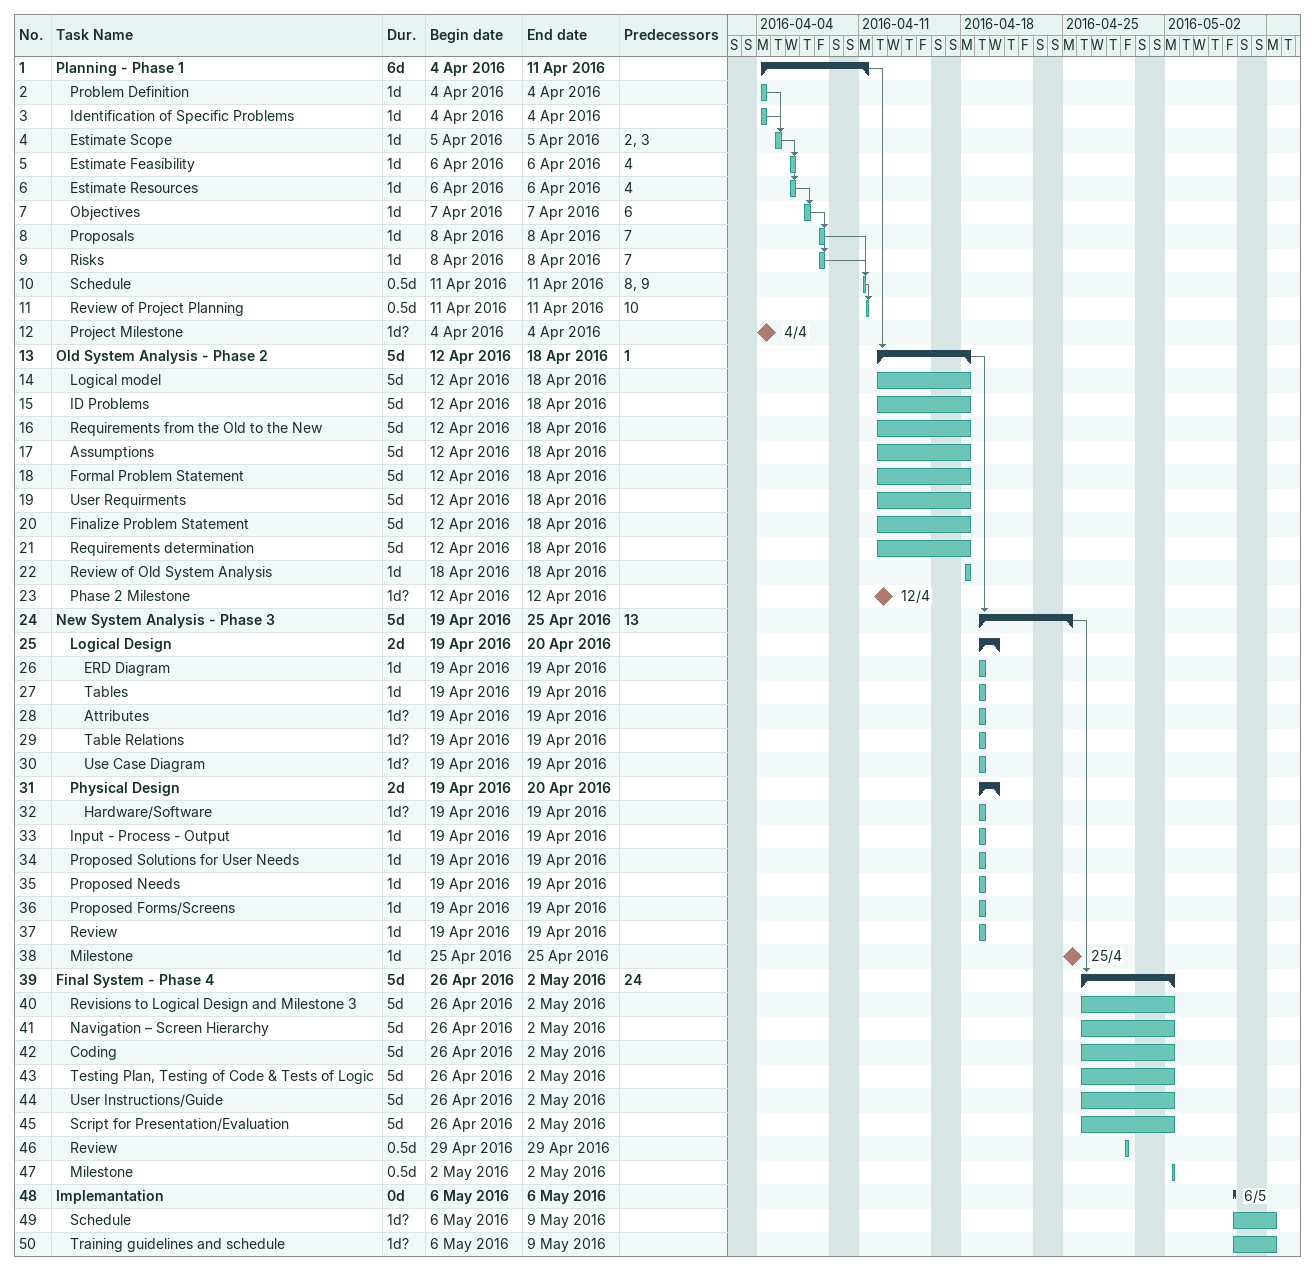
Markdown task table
| ID | Level | Task | Duration | Start | Finish | Predecessors |
|---|---|---|---|---|---|---|
| 1 | 1 | **Planning - Phase 1** | 6d | 2016-04-04 | 2016-04-11 |  |
| 2 | 2 | Problem Definition | 1d | 2016-04-04 | 2016-04-04 |  |
| 3 | 2 | Identification of Specific Problems | 1d | 2016-04-04 | 2016-04-04 |  |
| 4 | 2 | Estimate Scope | 1d | 2016-04-05 | 2016-04-05 | 2, 3 |
| 5 | 2 | Estimate Feasibility | 1d | 2016-04-06 | 2016-04-06 | 4 |
| 6 | 2 | Estimate Resources | 1d | 2016-04-06 | 2016-04-06 | 4 |
| 7 | 2 | Objectives | 1d | 2016-04-07 | 2016-04-07 | 6 |
| 8 | 2 | Proposals | 1d | 2016-04-08 | 2016-04-08 | 7 |
| 9 | 2 | Risks | 1d | 2016-04-08 | 2016-04-08 | 7 |
| 10 | 2 | Schedule | 0.5d | 2016-04-11 | 2016-04-11 | 8, 9 |
| 11 | 2 | Review of Project Planning | 0.5d | 2016-04-11 | 2016-04-11 | 10 |
| 12 | 2 | Project Milestone | 1d? | 2016-04-04 | 2016-04-04 |  |
| 13 | 1 | **Old System Analysis - Phase 2** | 5d | 2016-04-12 | 2016-04-18 | 1 |
| 14 | 2 | Logical model | 5d | 2016-04-12 | 2016-04-18 |  |
| 15 | 2 | ID Problems | 5d | 2016-04-12 | 2016-04-18 |  |
| 16 | 2 | Requirements from the Old to the New | 5d | 2016-04-12 | 2016-04-18 |  |
| 17 | 2 | Assumptions | 5d | 2016-04-12 | 2016-04-18 |  |
| 18 | 2 | Formal Problem Statement | 5d | 2016-04-12 | 2016-04-18 |  |
| 19 | 2 | User Requirments | 5d | 2016-04-12 | 2016-04-18 |  |
| 20 | 2 | Finalize Problem Statement | 5d | 2016-04-12 | 2016-04-18 |  |
| 21 | 2 | Requirements determination | 5d | 2016-04-12 | 2016-04-18 |  |
| 22 | 2 | Review of Old System Analysis | 1d | 2016-04-18 | 2016-04-18 |  |
| 23 | 2 | Phase 2 Milestone | 1d? | 2016-04-12 | 2016-04-12 |  |
| 24 | 1 | **New System Analysis - Phase 3** | 5d | 2016-04-19 | 2016-04-25 | 13 |
| 25 | 2 | **Logical Design** | 2d | 2016-04-19 | 2016-04-20 |  |
| 26 | 3 | ERD Diagram | 1d | 2016-04-19 | 2016-04-19 |  |
| 27 | 3 | Tables | 1d | 2016-04-19 | 2016-04-19 |  |
| 28 | 3 | Attributes | 1d? | 2016-04-19 | 2016-04-19 |  |
| 29 | 3 | Table Relations | 1d? | 2016-04-19 | 2016-04-19 |  |
| 30 | 3 | Use Case Diagram | 1d? | 2016-04-19 | 2016-04-19 |  |
| 31 | 2 | **Physical Design** | 2d | 2016-04-19 | 2016-04-20 |  |
| 32 | 3 | Hardware/Software | 1d? | 2016-04-19 | 2016-04-19 |  |
| 33 | 2 | Input - Process - Output | 1d | 2016-04-19 | 2016-04-19 |  |
| 34 | 2 | Proposed Solutions for User Needs | 1d | 2016-04-19 | 2016-04-19 |  |
| 35 | 2 | Proposed Needs | 1d | 2016-04-19 | 2016-04-19 |  |
| 36 | 2 | Proposed Forms/Screens | 1d | 2016-04-19 | 2016-04-19 |  |
| 37 | 2 | Review | 1d | 2016-04-19 | 2016-04-19 |  |
| 38 | 2 | Milestone | 1d | 2016-04-25 | 2016-04-25 |  |
| 39 | 1 | **Final System - Phase 4** | 5d | 2016-04-26 | 2016-05-02 | 24 |
| 40 | 2 | Revisions to Logical Design and Milestone 3 | 5d | 2016-04-26 | 2016-05-02 |  |
| 41 | 2 | Navigation – Screen Hierarchy | 5d | 2016-04-26 | 2016-05-02 |  |
| 42 | 2 | Coding | 5d | 2016-04-26 | 2016-05-02 |  |
| 43 | 2 | Testing Plan, Testing of Code & Tests of Logic | 5d | 2016-04-26 | 2016-05-02 |  |
| 44 | 2 | User Instructions/Guide | 5d | 2016-04-26 | 2016-05-02 |  |
| 45 | 2 | Script for Presentation/Evaluation | 5d | 2016-04-26 | 2016-05-02 |  |
| 46 | 2 | Review | 0.5d | 2016-04-29 | 2016-04-29 |  |
| 47 | 2 | Milestone | 0.5d | 2016-05-02 | 2016-05-02 |  |
| 48 | 1 | **Implemantation** | 0d | 2016-05-06 | 2016-05-06 |  |
| 49 | 2 | Schedule | 1d? | 2016-05-06 | 2016-05-09 |  |
| 50 | 2 | Training guidelines and schedule | 1d? | 2016-05-06 | 2016-05-09 |  |
